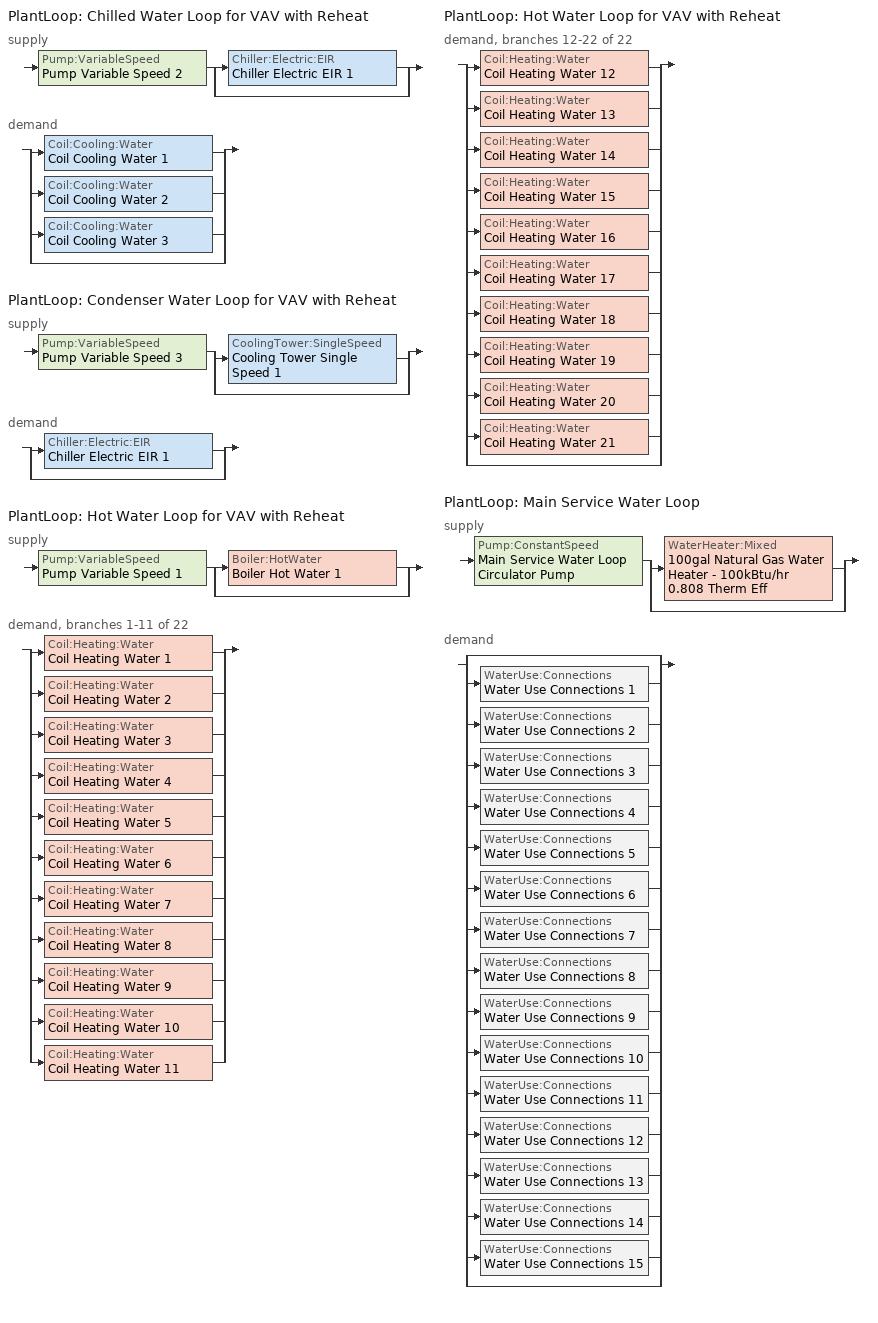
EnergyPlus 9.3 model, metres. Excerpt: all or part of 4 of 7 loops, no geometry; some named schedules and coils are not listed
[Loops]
PlantLoop 'Chilled Water Loop for VAV with Reheat'
 supply: Pump:VariableSpeed 'Pump Variable Speed 2' > split
  | Chiller:Electric:EIR 'Chiller Electric EIR 1'
  | bypass
 demand: split
  | Coil:Cooling:Water 'Coil Cooling Water 1'
  | Coil:Cooling:Water 'Coil Cooling Water 2'
  | Coil:Cooling:Water 'Coil Cooling Water 3'
  | bypass
PlantLoop 'Condenser Water Loop for VAV with Reheat'
 supply: Pump:VariableSpeed 'Pump Variable Speed 3' > split
  | CoolingTower:SingleSpeed 'Cooling Tower Single Speed 1'
  | bypass
 demand: split
  | Chiller:Electric:EIR 'Chiller Electric EIR 1'
  | bypass
PlantLoop 'Hot Water Loop for VAV with Reheat'
 supply: Pump:VariableSpeed 'Pump Variable Speed 1' > split
  | Boiler:HotWater 'Boiler Hot Water 1'
  | bypass
 demand, branches 1-11 of 22: split
  | Coil:Heating:Water 'Coil Heating Water 1'
  | Coil:Heating:Water 'Coil Heating Water 2'
  | Coil:Heating:Water 'Coil Heating Water 3'
  | Coil:Heating:Water 'Coil Heating Water 4'
  | Coil:Heating:Water 'Coil Heating Water 5'
  | Coil:Heating:Water 'Coil Heating Water 6'
  | Coil:Heating:Water 'Coil Heating Water 7'
  | Coil:Heating:Water 'Coil Heating Water 8'
  | Coil:Heating:Water 'Coil Heating Water 9'
  | Coil:Heating:Water 'Coil Heating Water 10'
  | Coil:Heating:Water 'Coil Heating Water 11'
PlantLoop 'Hot Water Loop for VAV with Reheat'
 demand, branches 12-22 of 22: split
  | Coil:Heating:Water 'Coil Heating Water 12'
  | Coil:Heating:Water 'Coil Heating Water 13'
  | Coil:Heating:Water 'Coil Heating Water 14'
  | Coil:Heating:Water 'Coil Heating Water 15'
  | Coil:Heating:Water 'Coil Heating Water 16'
  | Coil:Heating:Water 'Coil Heating Water 17'
  | Coil:Heating:Water 'Coil Heating Water 18'
  | Coil:Heating:Water 'Coil Heating Water 19'
  | Coil:Heating:Water 'Coil Heating Water 20'
  | Coil:Heating:Water 'Coil Heating Water 21'
  | bypass
PlantLoop 'Main Service Water Loop'
 supply: Pump:ConstantSpeed 'Main Service Water Loop Circulator Pump' > split
  | WaterHeater:Mixed '100gal Natural Gas Water Heater - 100kBtu/hr 0.808 Therm Eff'
  | bypass
 demand: split
  | bypass
  | WaterUse:Connections 'Water Use Connections 1'
  | WaterUse:Connections 'Water Use Connections 2'
  | WaterUse:Connections 'Water Use Connections 3'
  | WaterUse:Connections 'Water Use Connections 4'
  | WaterUse:Connections 'Water Use Connections 5'
  | WaterUse:Connections 'Water Use Connections 6'
  | WaterUse:Connections 'Water Use Connections 7'
  | WaterUse:Connections 'Water Use Connections 8'
  | WaterUse:Connections 'Water Use Connections 9'
  | WaterUse:Connections 'Water Use Connections 10'
  | WaterUse:Connections 'Water Use Connections 11'
  | WaterUse:Connections 'Water Use Connections 12'
  | WaterUse:Connections 'Water Use Connections 13'
  | WaterUse:Connections 'Water Use Connections 14'
  | WaterUse:Connections 'Water Use Connections 15'
  | bypass
[Coil:Heating:Water] Availability Schedule=Always On Discrete; U-Factor Times Area Value {W/K}=Autosize; Maximum Water Flow Rate {m3/s}=Autosize; Performance Input Method=UFactorTimesAreaAndDesignWaterFlowRate; Rated Capacity {W}=Autosize; Rated Inlet Water Temperature {C}=82.2; Rated Inlet Air Temperature {C}=16.6; Rated Outlet Water Temperature {C}=71.1; Rated Outlet Air Temperature {C}=32.2; Rated Ratio for Air and Water Convection=0.5
Coil Heating Water 7; Coil Heating Water 13; Coil Heating Water 18; Coil Heating Water 2; Coil Heating Water 9; Coil Heating Water 4; Coil Heating Water 3; Coil Heating Water 5; Coil Heating Water 6; Coil Heating Water 12; Coil Heating Water 11; Coil Heating Water 14; Coil Heating Water 10; Coil Heating Water 21; Coil Heating Water 20; Coil Heating Water 19; Coil Heating Water 17; Coil Heating Water 16
[SetpointManager:Scheduled] Control Variable=Temperature
Name | Schedule | Setpoint Node or NodeList
Chilled Water Loop Setpoint Manager - Scheduled | Chilled Water Loop Loop Temperature Ruleset
Hot Water Loop Setpoint Manager - Scheduled | Hot Water Loop Loop Temperature Ruleset
Service hot water setpoint manager | Service Water Loop Temp - 140F | Main Service Water Loop Supply Outlet Node
[PlantLoop] Fluid Type=Water; Maximum Loop Flow Rate {m3/s}=Autosize; Minimum Loop Flow Rate {m3/s}=0; Plant Loop Volume {m3}=Autocalculate; Load Distribution Scheme=Optimal; Plant Loop Demand Calculation Scheme=SingleSetpoint
Name | Plant Equipment Operation Scheme | Maximum Loop Temperature {C} | Minimum Loop Temperature {C}
Chilled Water Loop for VAV with Reheat | Chilled Water Loop for VAV with Reheat Operation Schemes | 100 | 0
Condenser Water Loop for VAV with Reheat | Condenser Water Loop for VAV with Reheat Operation Schemes | 100 | 0
Hot Water Loop for VAV with Reheat | Hot Water Loop for VAV with Reheat Operation Schemes | 100 | 0
Main Service Water Loop | Main Service Water Loop Operation Schemes | 60 | 10
[Sizing:Plant] Sizing Option=NonCoincident; Zone Timesteps in Averaging Window=1; Coincident Sizing Factor Mode=None
Name | Loop Type | Design Loop Exit Temperature {C} | Loop Design Temperature Difference {deltaC}
Chilled Water Loop for VAV with Reheat | Cooling | 7.3 | 5
Condenser Water Loop for VAV with Reheat | Condenser | 29.4 | 5.6
Hot Water Loop for VAV with Reheat | Heating | 55 | 11
Main Service Water Loop | Heating | 60 | 5
[Pump:VariableSpeed] Design Maximum Flow Rate {m3/s}=Autosize; Design Pump Head {Pa}=179352; Design Power Consumption {W}=Autosize; Motor Efficiency=0.9; Fraction of Motor Inefficiencies to Fluid Stream=0; Coefficient 1 of the Part Load Performance Curve=0; Coefficient 2 of the Part Load Performance Curve=1; Coefficient 3 of the Part Load Performance Curve=0; Coefficient 4 of the Part Load Performance Curve=0; Design Minimum Flow Rate {m3/s}=0; Pump Control Type=Intermittent; Skin Loss Radiative Fraction=0.5; Design Power Sizing Method=PowerPerFlowPerPressure; Design Electric Power per Unit Flow Rate {W/(m3/s)}=348701.1; Design Shaft Power per Unit Flow Rate per Unit Head {W/((m3/s)-Pa)}=1.28205; Design Minimum Flow Rate Fraction=0
Pump Variable Speed 2; Pump Variable Speed 3; Pump Variable Speed 1
[Chiller:Electric:EIR]
Chiller Electric EIR 1: Reference Capacity {W}=Autosize; Reference COP {W/W}=5.5; Reference Leaving Chilled Water Temperature {C}=6.67; Reference Entering Condenser Fluid Temperature {C}=29.4; Reference Chilled Water Flow Rate {m3/s}=Autosize; Reference Condenser Fluid Flow Rate {m3/s}=Autosize; Cooling Capacity Function of Temperature Curve=Curve Biquadratic 1; Electric Input to Cooling Output Ratio Function of Temperature Curve=Curve Biquadratic 2; Electric Input to Cooling Output Ratio Function of Part Load Ratio Curve=Curve Quadratic 1; Minimum Part Load Ratio=0.1; Maximum Part Load Ratio=1; Optimum Part Load Ratio=1; Minimum Unloading Ratio=0.2; Condenser Type=WaterCooled; Condenser Fan Power Ratio {W/W}=0; Fraction of Compressor Electric Consumption Rejected by Condenser=1; Leaving Chilled Water Lower Temperature Limit {C}=2; Chiller Flow Mode=NotModulated; Sizing Factor=1; Basin Heater Capacity {W/K}=0; Basin Heater Setpoint Temperature {C}=10; Condenser Heat Recovery Relative Capacity Fraction=1
[PlantEquipmentOperationSchemes] Control Scheme Schedule Name 1=Always On Discrete
Name | Control Scheme Object Type 1 | Control Scheme Name 1
Chilled Water Loop for VAV with Reheat Operation Schemes | PlantEquipmentOperation:CoolingLoad | Chilled Water Loop for VAV with Reheat Cooling Operation Scheme
Condenser Water Loop for VAV with Reheat Operation Schemes | PlantEquipmentOperation:CoolingLoad | Condenser Water Loop for VAV with Reheat Cooling Operation Scheme
Hot Water Loop for VAV with Reheat Operation Schemes | PlantEquipmentOperation:HeatingLoad | Hot Water Loop for VAV with Reheat Heating Operation Scheme
Main Service Water Loop Operation Schemes | PlantEquipmentOperation:HeatingLoad | Main Service Water Loop Heating Operation Scheme
[PlantEquipmentOperation:CoolingLoad] Load Range Lower Limit 1 {W}=0; Load Range Upper Limit 1 {W}=1000000000
Name | Range Equipment List Name 1
Chilled Water Loop for VAV with Reheat Cooling Operation Scheme | Chilled Water Loop for VAV with Reheat Cooling Equipment List
Condenser Water Loop for VAV with Reheat Cooling Operation Scheme | Condenser Water Loop for VAV with Reheat Cooling Equipment List
[PlantEquipmentList]
Chilled Water Loop for VAV with Reheat Cooling Equipment List: Chiller:Electric:EIR, Chiller Electric EIR 1
Condenser Water Loop for VAV with Reheat Cooling Equipment List: CoolingTower:SingleSpeed, Cooling Tower Single Speed 1
Hot Water Loop for VAV with Reheat Heating Equipment List: Boiler:HotWater, Boiler Hot Water 1
Main Service Water Loop Heating Equipment List: WaterHeater:Mixed, 100gal Natural Gas Water Heater - 100kBtu/hr 0.808 Therm Eff
[CoolingTower:SingleSpeed]
Cooling Tower Single Speed 1: Design Water Flow Rate {m3/s}=Autosize; Design Air Flow Rate {m3/s}=Autosize; Design Fan Power {W}=Autosize; Design U-Factor Times Area Value {W/K}=Autosize; Free Convection Regime Air Flow Rate {m3/s}=Autosize; Free Convection Regime Air Flow Rate Sizing Factor=0.1; Free Convection Regime U-Factor Times Area Value {W/K}=Autosize; Free Convection U-Factor Times Area Value Sizing Factor=0.1; Performance Input Method=UFactorTimesAreaAndDesignWaterFlowRate; Heat Rejection Capacity and Nominal Capacity Sizing Ratio=1.25; Free Convection Capacity {W}=0; Free Convection Nominal Capacity Sizing Factor=0.1; Design Inlet Air Dry-Bulb Temperature {C}=25.6; Design Inlet Air Wet-Bulb Temperature {C}=25.6; Design Approach Temperature {deltaC}=Autosize; Design Range Temperature {deltaC}=Autosize; Basin Heater Capacity {W/K}=0; Basin Heater Setpoint Temperature {C}=2; Evaporation Loss Mode=LossFactor; Evaporation Loss Factor {percent/K}=0.2; Drift Loss Percent {percent}=0.008; Blowdown Calculation Mode=ConcentrationRatio; Blowdown Concentration Ratio=3; Capacity Control=FanCycling; Number of Cells=1; Cell Control=MinimalCell; Cell Minimum  Water Flow Rate Fraction=0.33; Cell Maximum Water Flow Rate Fraction=2.5; Sizing Factor=1
[SetpointManager:FollowOutdoorAirTemperature]
Setpoint Manager Follow Outdoor Air Temperature 1: Control Variable=Temperature; Reference Temperature Type=OutdoorAirWetBulb; Offset Temperature Difference {deltaC}=1.5; Maximum Setpoint Temperature {C}=80; Minimum Setpoint Temperature {C}=6
[Boiler:HotWater]
Boiler Hot Water 1: Fuel Type=NaturalGas; Nominal Capacity {W}=Autosize; Nominal Thermal Efficiency=0.8; Efficiency Curve Temperature Evaluation Variable=LeavingBoiler; Normalized Boiler Efficiency Curve=Boiler Efficiency; Design Water Flow Rate {m3/s}=Autosize; Minimum Part Load Ratio=0; Maximum Part Load Ratio=1; Optimum Part Load Ratio=1; Water Outlet Upper Temperature Limit {C}=99; Boiler Flow Mode=ConstantFlow; Parasitic Electric Load {W}=0; Sizing Factor=1
[PlantEquipmentOperation:HeatingLoad] Load Range Lower Limit 1 {W}=0; Load Range Upper Limit 1 {W}=1000000000
Name | Range Equipment List Name 1
Hot Water Loop for VAV with Reheat Heating Operation Scheme | Hot Water Loop for VAV with Reheat Heating Equipment List
Main Service Water Loop Heating Operation Scheme | Main Service Water Loop Heating Equipment List
[Pump:ConstantSpeed]
Main Service Water Loop Circulator Pump: Design Flow Rate {m3/s}=Autosize; Design Pump Head {Pa}=29891; Design Power Consumption {W}=Autosize; Motor Efficiency=0.855; Fraction of Motor Inefficiencies to Fluid Stream=0; Pump Control Type=Intermittent; Design Power Sizing Method=PowerPerFlowPerPressure; Design Electric Power per Unit Flow Rate {W/(m3/s)}=348701.1; Design Shaft Power per Unit Flow Rate per Unit Head {W-s/m3-Pa}=1.28205
[WaterHeater:Mixed]
100gal Natural Gas Water Heater - 100kBtu/hr 0.808 Therm Eff: Tank Volume {m3}=0.378541; Setpoint Temperature Schedule=Service Water Loop Temp - 140F; Deadband Temperature Difference {deltaC}=2; Maximum Temperature Limit {C}=60; Heater Control Type=Cycle; Heater Maximum Capacity {W}=29307.1; Heater Ignition Minimum Flow Rate {m3/s}=0; Heater Ignition Delay {s}=0; Heater Fuel Type=NaturalGas; Heater Thermal Efficiency=0.808453; Off Cycle Parasitic Fuel Consumption Rate {W}=2003.43; Off Cycle Parasitic Fuel Type=NaturalGas; Off Cycle Parasitic Heat Fraction to Tank=0; On Cycle Parasitic Fuel Consumption Rate {W}=2003.43; On Cycle Parasitic Fuel Type=NaturalGas; On Cycle Parasitic Heat Fraction to Tank=0; Ambient Temperature Indicator=Zone; Ambient Temperature Zone=Core_bottom ZN; Off Cycle Loss Coefficient to Ambient Temperature {W/K}=7.96239; Off Cycle Loss Fraction to Zone=1; On Cycle Loss Coefficient to Ambient Temperature {W/K}=7.96239; On Cycle Loss Fraction to Zone=1; Use Side Effectiveness=1; Source Side Effectiveness=1; Use Side Design Flow Rate {m3/s}=Autosize; Source Side Design Flow Rate {m3/s}=Autosize; Indirect Water Heating Recovery Time {hr}=1.5; Source Side Flow Control Mode=IndirectHeatPrimarySetpoint
[WaterUse:Connections]
Name | Water Use Equipment Name 1
Water Use Connections 1 | Core_bottom Service Water Use 0.17gpm
Water Use Connections 2 | Core_mid Service Water Use 0.17gpm
Water Use Connections 3 | Core_top Service Water Use 0.17gpm
Water Use Connections 4 | Perimeter_bot_ZN_1 Service Water Use 0.04gpm
Water Use Connections 5 | Perimeter_bot_ZN_2 Service Water Use 0.02gpm
Water Use Connections 6 | Perimeter_bot_ZN_3 Service Water Use 0.04gpm
Water Use Connections 7 | Perimeter_bot_ZN_4 Service Water Use 0.02gpm
Water Use Connections 8 | Perimeter_mid_ZN_1 Service Water Use 0.04gpm
Water Use Connections 9 | Perimeter_mid_ZN_2 Service Water Use 0.02gpm
Water Use Connections 10 | Perimeter_mid_ZN_3 Service Water Use 0.04gpm
Water Use Connections 11 | Perimeter_mid_ZN_4 Service Water Use 0.02gpm
Water Use Connections 12 | Perimeter_top_ZN_1 Service Water Use 0.04gpm
Water Use Connections 13 | Perimeter_top_ZN_2 Service Water Use 0.02gpm
Water Use Connections 14 | Perimeter_top_ZN_3 Service Water Use 0.04gpm
Water Use Connections 15 | Perimeter_top_ZN_4 Service Water Use 0.02gpm
[WaterUse:Equipment] Flow Rate Fraction Schedule=OfficeMedium BLDG_SWH_SCH; Sensible Fraction Schedule=Fraction Sensible - 0.2; Latent Fraction Schedule=Fraction Latent - 0.05
Name | Peak Flow Rate {m3/s} | Target Temperature Schedule
Core_bottom Service Water Use 0.17gpm | 1.05864e-05 | Mixed Water At Faucet Temp - 140F
Core_mid Service Water Use 0.17gpm | 1.05864e-05 | Mixed Water At Faucet Temp - 140F 1
Core_top Service Water Use 0.17gpm | 1.05864e-05 | Mixed Water At Faucet Temp - 140F 2
Perimeter_bot_ZN_1 Service Water Use 0.04gpm | 2.23171e-06 | Mixed Water At Faucet Temp - 140F 3
Perimeter_bot_ZN_2 Service Water Use 0.02gpm | 1.41286e-06 | Mixed Water At Faucet Temp - 140F 4
Perimeter_bot_ZN_3 Service Water Use 0.04gpm | 2.23171e-06 | Mixed Water At Faucet Temp - 140F 5
Perimeter_bot_ZN_4 Service Water Use 0.02gpm | 1.41277e-06 | Mixed Water At Faucet Temp - 140F 6
Perimeter_mid_ZN_1 Service Water Use 0.04gpm | 2.23171e-06 | Mixed Water At Faucet Temp - 140F 7
Perimeter_mid_ZN_2 Service Water Use 0.02gpm | 1.41286e-06 | Mixed Water At Faucet Temp - 140F 8
Perimeter_mid_ZN_3 Service Water Use 0.04gpm | 2.23171e-06 | Mixed Water At Faucet Temp - 140F 9
Perimeter_mid_ZN_4 Service Water Use 0.02gpm | 1.41277e-06 | Mixed Water At Faucet Temp - 140F 10
Perimeter_top_ZN_1 Service Water Use 0.04gpm | 2.23171e-06 | Mixed Water At Faucet Temp - 140F 11
Perimeter_top_ZN_2 Service Water Use 0.02gpm | 1.41286e-06 | Mixed Water At Faucet Temp - 140F 12
Perimeter_top_ZN_3 Service Water Use 0.04gpm | 2.23171e-06 | Mixed Water At Faucet Temp - 140F 13
Perimeter_top_ZN_4 Service Water Use 0.02gpm | 1.41277e-06 | Mixed Water At Faucet Temp - 140F 14
[Schedule:Week:Daily]
Chilled Water Loop Loop Temperature Ruleset Week Rule - Jan1-Dec31: Chilled Water Loop Temperature - Default, Chilled Water Loop Temperature - Default, Chilled Water Loop Temperature - Default, Chilled Water Loop Temperature - Default, Chilled Water Loop Temperature - Default, Chilled Water Loop Temperature - Default, Chilled Water Loop Temperature - Default, Chilled Water Loop Temperature - Default, Chilled Water Loop Temperature - Default, Chilled Water Loop Temperature - Default, Chilled Water Loop Temperature - Default, Chilled Water Loop Temperature - Default
Fraction Latent - 0.05 Week Rule - Jan1-Dec31: Fraction Latent - 0.05 Default, Fraction Latent - 0.05 Default, Fraction Latent - 0.05 Default, Fraction Latent - 0.05 Default, Fraction Latent - 0.05 Default, Fraction Latent - 0.05 Default, Fraction Latent - 0.05 Default, Fraction Latent - 0.05 Default, Fraction Latent - 0.05 Default, Fraction Latent - 0.05 Default, Fraction Latent - 0.05 Default, Fraction Latent - 0.05 Default
Fraction Sensible - 0.2 Week Rule - Jan1-Dec31: Fraction Sensible - 0.2 Default, Fraction Sensible - 0.2 Default, Fraction Sensible - 0.2 Default, Fraction Sensible - 0.2 Default, Fraction Sensible - 0.2 Default, Fraction Sensible - 0.2 Default, Fraction Sensible - 0.2 Default, Fraction Sensible - 0.2 Default, Fraction Sensible - 0.2 Default, Fraction Sensible - 0.2 Default, Fraction Sensible - 0.2 Default, Fraction Sensible - 0.2 Default
Hot Water Loop Loop Temperature Ruleset Week Rule - Jan1-Dec31: Hot Water Loop Temperature - Default, Hot Water Loop Temperature - Default, Hot Water Loop Temperature - Default, Hot Water Loop Temperature - Default, Hot Water Loop Temperature - Default, Hot Water Loop Temperature - Default, Hot Water Loop Temperature - Default, Hot Water Loop Temperature - Default, Hot Water Loop Temperature - Default, Hot Water Loop Temperature - Default, Hot Water Loop Temperature - Default, Hot Water Loop Temperature - Default
Mixed Water At Faucet Temp - 140F Week Rule - Jan1-Dec31: Mixed Water At Faucet Temp - 140F Default, Mixed Water At Faucet Temp - 140F Default, Mixed Water At Faucet Temp - 140F Default, Mixed Water At Faucet Temp - 140F Default, Mixed Water At Faucet Temp - 140F Default, Mixed Water At Faucet Temp - 140F Default, Mixed Water At Faucet Temp - 140F Default, Mixed Water At Faucet Temp - 140F Default, Mixed Water At Faucet Temp - 140F Default, Mixed Water At Faucet Temp - 140F Default, Mixed Water At Faucet Temp - 140F Default, Mixed Water At Faucet Temp - 140F Default
Mixed Water At Faucet Temp - 140F 1 Week Rule - Jan1-Dec31: Mixed Water At Faucet Temp - 140F Default 1, Mixed Water At Faucet Temp - 140F Default 1, Mixed Water At Faucet Temp - 140F Default 1, Mixed Water At Faucet Temp - 140F Default 1, Mixed Water At Faucet Temp - 140F Default 1, Mixed Water At Faucet Temp - 140F Default 1, Mixed Water At Faucet Temp - 140F Default 1, Mixed Water At Faucet Temp - 140F Default 1, Mixed Water At Faucet Temp - 140F Default 1, Mixed Water At Faucet Temp - 140F Default 1, Mixed Water At Faucet Temp - 140F Default 1, Mixed Water At Faucet Temp - 140F Default 1
Mixed Water At Faucet Temp - 140F 2 Week Rule - Jan1-Dec31: Mixed Water At Faucet Temp - 140F Default 2, Mixed Water At Faucet Temp - 140F Default 2, Mixed Water At Faucet Temp - 140F Default 2, Mixed Water At Faucet Temp - 140F Default 2, Mixed Water At Faucet Temp - 140F Default 2, Mixed Water At Faucet Temp - 140F Default 2, Mixed Water At Faucet Temp - 140F Default 2, Mixed Water At Faucet Temp - 140F Default 2, Mixed Water At Faucet Temp - 140F Default 2, Mixed Water At Faucet Temp - 140F Default 2, Mixed Water At Faucet Temp - 140F Default 2, Mixed Water At Faucet Temp - 140F Default 2
OfficeMedium BLDG_SWH_SCH Week Rule - Jan1-Dec31: OfficeMedium BLDG_SWH_SCH Default, OfficeMedium BLDG_SWH_SCH SmrDsn|Wkdy Day, OfficeMedium BLDG_SWH_SCH SmrDsn|Wkdy Day, OfficeMedium BLDG_SWH_SCH SmrDsn|Wkdy Day, OfficeMedium BLDG_SWH_SCH SmrDsn|Wkdy Day, OfficeMedium BLDG_SWH_SCH SmrDsn|Wkdy Day, OfficeMedium BLDG_SWH_SCH WntrDsn|Sat Day, OfficeMedium BLDG_SWH_SCH Default, OfficeMedium BLDG_SWH_SCH Summer Design Day, OfficeMedium BLDG_SWH_SCH Winter Design Day, OfficeMedium BLDG_SWH_SCH Default, OfficeMedium BLDG_SWH_SCH Default
Service Water Loop Temp - 140F Week Rule - Jan1-Dec31: Service Water Loop Temp - 140F Default, Service Water Loop Temp - 140F Default, Service Water Loop Temp - 140F Default, Service Water Loop Temp - 140F Default, Service Water Loop Temp - 140F Default, Service Water Loop Temp - 140F Default, Service Water Loop Temp - 140F Default, Service Water Loop Temp - 140F Default, Service Water Loop Temp - 140F Default, Service Water Loop Temp - 140F Default, Service Water Loop Temp - 140F Default, Service Water Loop Temp - 140F Default
[Schedule:Year]
Chilled Water Loop Loop Temperature Ruleset: Chilled Water Loop Loop Temperature Ruleset Week Rule - Jan1-Dec31, 1, 1, 12, 31
Fraction Latent - 0.05: Fraction Latent - 0.05 Week Rule - Jan1-Dec31, 1, 1, 12, 31
Fraction Sensible - 0.2: Fraction Sensible - 0.2 Week Rule - Jan1-Dec31, 1, 1, 12, 31
Hot Water Loop Loop Temperature Ruleset: Hot Water Loop Loop Temperature Ruleset Week Rule - Jan1-Dec31, 1, 1, 12, 31
Mixed Water At Faucet Temp - 140F: Mixed Water At Faucet Temp - 140F Week Rule - Jan1-Dec31, 1, 1, 12, 31
Mixed Water At Faucet Temp - 140F 1: Mixed Water At Faucet Temp - 140F 1 Week Rule - Jan1-Dec31, 1, 1, 12, 31
Mixed Water At Faucet Temp - 140F 10: Mixed Water At Faucet Temp - 140F 10 Week Rule - Jan1-Dec31, 1, 1, 12, 31
Mixed Water At Faucet Temp - 140F 11: Mixed Water At Faucet Temp - 140F 11 Week Rule - Jan1-Dec31, 1, 1, 12, 31
Mixed Water At Faucet Temp - 140F 12: Mixed Water At Faucet Temp - 140F 12 Week Rule - Jan1-Dec31, 1, 1, 12, 31
Mixed Water At Faucet Temp - 140F 13: Mixed Water At Faucet Temp - 140F 13 Week Rule - Jan1-Dec31, 1, 1, 12, 31
Mixed Water At Faucet Temp - 140F 14: Mixed Water At Faucet Temp - 140F 14 Week Rule - Jan1-Dec31, 1, 1, 12, 31
Mixed Water At Faucet Temp - 140F 2: Mixed Water At Faucet Temp - 140F 2 Week Rule - Jan1-Dec31, 1, 1, 12, 31
Mixed Water At Faucet Temp - 140F 3: Mixed Water At Faucet Temp - 140F 3 Week Rule - Jan1-Dec31, 1, 1, 12, 31
Mixed Water At Faucet Temp - 140F 4: Mixed Water At Faucet Temp - 140F 4 Week Rule - Jan1-Dec31, 1, 1, 12, 31
Mixed Water At Faucet Temp - 140F 5: Mixed Water At Faucet Temp - 140F 5 Week Rule - Jan1-Dec31, 1, 1, 12, 31
Mixed Water At Faucet Temp - 140F 6: Mixed Water At Faucet Temp - 140F 6 Week Rule - Jan1-Dec31, 1, 1, 12, 31
Mixed Water At Faucet Temp - 140F 7: Mixed Water At Faucet Temp - 140F 7 Week Rule - Jan1-Dec31, 1, 1, 12, 31
Mixed Water At Faucet Temp - 140F 8: Mixed Water At Faucet Temp - 140F 8 Week Rule - Jan1-Dec31, 1, 1, 12, 31
Mixed Water At Faucet Temp - 140F 9: Mixed Water At Faucet Temp - 140F 9 Week Rule - Jan1-Dec31, 1, 1, 12, 31
OfficeMedium BLDG_SWH_SCH: OfficeMedium BLDG_SWH_SCH Week Rule - Jan1-Dec31, 1, 1, 12, 31
Service Water Loop Temp - 140F: Service Water Loop Temp - 140F Week Rule - Jan1-Dec31, 1, 1, 12, 31
[Schedule:Constant]
Always On Discrete: Hourly Value=1
[Curve:Biquadratic]
Name | Coefficient1 Constant | Coefficient2 x | Coefficient3 x**2 | Coefficient4 y | Coefficient5 y**2 | Coefficient6 x*y | Minimum Value of x {BasedOnField A2} | Maximum Value of x {BasedOnField A2} | Minimum Value of y {BasedOnField A3} | Maximum Value of y {BasedOnField A3} | Input Unit Type for X | Input Unit Type for Y | Output Unit Type
Curve Biquadratic 1 | 1.02152 | 0.0370359 | 0.000233248 | -0.00389405 | -6.52536e-05 | -0.000268045 | 5 | 10 | 24 | 35
Curve Biquadratic 2 | 0.701769 | -0.00452016 | 0.00053311 | -0.00549821 | 0.000544579 | -0.000729032 | 5 | 10 | 24 | 35
Boiler Efficiency | 1 | 0 | 0 | 0 | 0 | 0 | 0 | 1 | 0 | 1 | Dimensionless | Dimensionless | Dimensionless
[Curve:Quadratic]
Curve Quadratic 1: Coefficient1 Constant=0.0636912; Coefficient2 x=0.584888; Coefficient3 x**2=0.352803; Minimum Value of x {BasedOnField A2}=0; Maximum Value of x {BasedOnField A2}=1
